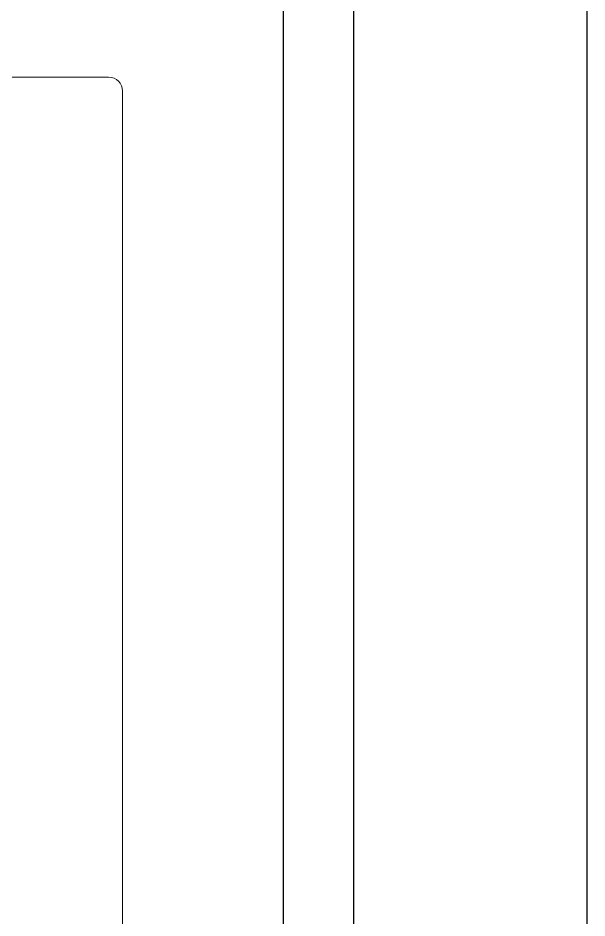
# Model space of a CAD drawing. Header units: millimetres. Extents: x 3104083 to 3173399, y -3165492 to -3044687.
# Drawn here: x 3124665.8 to 3124909.3, y -3155619.5 to -3155234.1 of the extents above; entities that cross this region are included whole.
import ezdxf

# ---------------------------------------------------------------- set-up
doc = ezdxf.new("R2010")
doc.units = ezdxf.units.MM
doc.header["$LTSCALE"] = 500
doc.header["$MEASUREMENT"] = 0
doc.layers.add('P-完成面', color=3, linetype='CONTINUOUS')
doc.layers.add('ZB_厨柜', color=7, linetype='CONTINUOUS')
doc.layers.add('墙体', color=6, linetype='CONTINUOUS', lineweight=25)
doc.layers.add('电器', color=85, linetype='CONTINUOUS', lineweight=15)

# ---------------------------------------------------------------- blocks, each defined once
blk = doc.blocks.new('双灶具平面')
at = {"layer": '电器'}
for p, q in [((216256.64, -105956.37), (217004.64, -105956.37)), ((216250.64, -106400.37), (216250.64, -105962.37))]:
    blk.add_line(p, q, dxfattribs=at)
blk.add_arc((216256.64, -105962.37), 6, 90, 180, dxfattribs=at)

msp = doc.modelspace()

# ---------------------------------------------------------------- linework, layer by layer
at = {"layer": 'P-完成面', "color": 3, "ltscale": 100}
msp.add_line((3124779.317, -3154839.407, 0), (3124779.317, -3156439.407, 0), dxfattribs=at)
at = {"layer": '墙体'}
for p, q in [((3124909.317, -3154269.407, 0), (3124909.317, -3156569.407, 0)), ((3124809.317, -3154469.407, 0), (3124809.317, -3156469.407, 0))]:
    msp.add_line(p, q, dxfattribs=at)

# ---------------------------------------------------------------- block references
at = {"layer": 'ZB_厨柜', "color": 253, "rotation": 270}
msp.add_blockref('双灶具平面', (3230666.904, -2939008.764, 0), dxfattribs=at)

doc.saveas('drawing.dxf')
